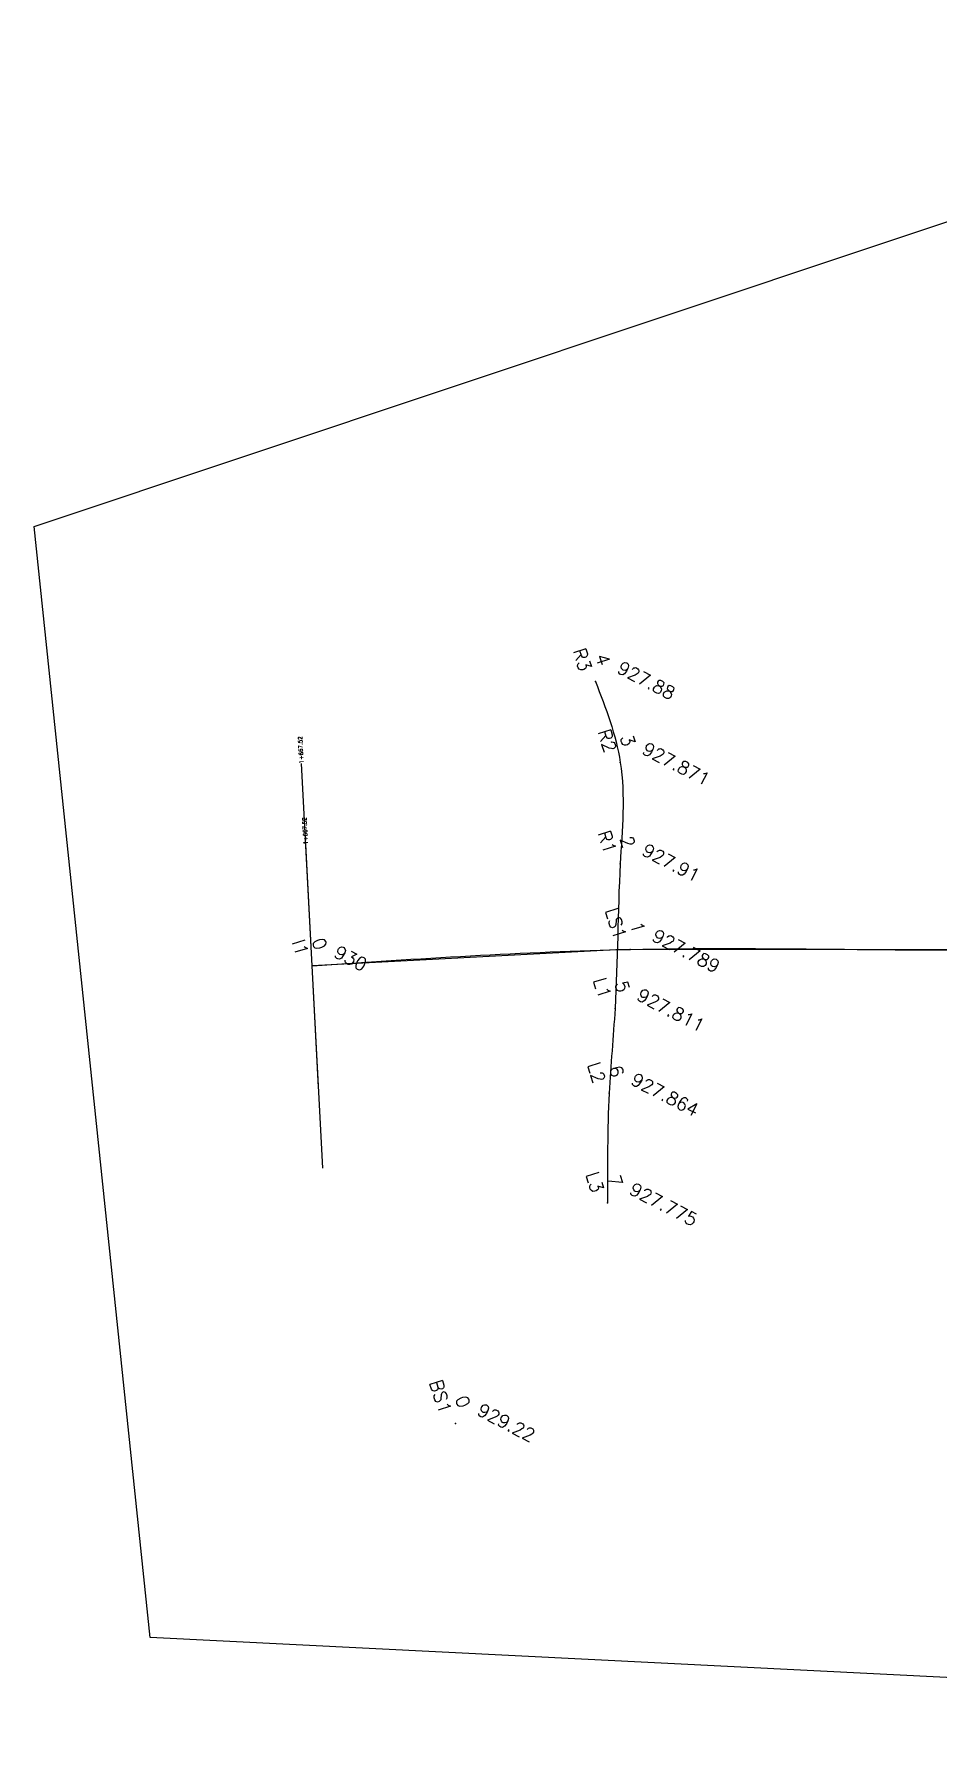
# Model space of a CAD drawing. Header units: millimetres. Extents: x 824502 to 1498685, y 1474633 to 1481826.
# Drawn here: x 1478984.5 to 1479207.5, y 1478282.8 to 1478702.3 of the extents above; entities that cross this region are included whole.
import ezdxf
from ezdxf.enums import TextEntityAlignment as Align

# ---------------------------------------------------------------- set-up
doc = ezdxf.new("R2010")
doc.units = ezdxf.units.MM
for name, color, linetype in [('Boundary', 6, 'Continuous'), ('Chainage', 7, 'Continuous'), ('Points', 7, 'Continuous'), ('Points-ELV', 6, 'Continuous'), ('Points-NUM', 4, 'Continuous'), ('Points-TXT', 3, 'Continuous')]:
    doc.layers.add(name, color=color, linetype=linetype)
doc.styles.add('ROMANS', font='romans.shx')

# ---------------------------------------------------------------- blocks, each defined once
blk = doc.blocks.new('POINTS')
at = {"layer": 'Points'}
blk.add_line((0, 0), (0, 0), dxfattribs=at)
blk.add_point((0, 0), dxfattribs=at)
at = {"layer": 'Points-ELV', "style": 'ROMANS'}
blk.add_attdef('ELEV', text='', height=1, rotation=45, dxfattribs=at).set_placement((0, 0), align=Align.BOTTOM_LEFT)
at = {"layer": 'Points-NUM', "style": 'ROMANS'}
blk.add_attdef('PTNUM', text='', height=1, dxfattribs=at).set_placement((0, 0), align=Align.BOTTOM_RIGHT)
at = {"layer": 'Points-TXT', "style": 'ROMANS'}
blk.add_attdef('DESC', text='', height=1, dxfattribs=at).set_placement((0, 0), align=Align.BOTTOM_RIGHT)

msp = doc.modelspace()

# ---------------------------------------------------------------- linework, layer by layer
at = {"color": 0}
msp.add_lwpolyline([(1480746.847, 1478573.166), (1480584.758, 1478542.724), (1480460.324, 1478548.08), (1480387.688, 1478520.003), (1480288.782, 1478446.309), (1480182.533, 1478486.447), (1479965.626, 1478478.688), (1479842.379, 1478518.948), (1479664.626, 1478493.642), (1479527.022, 1478491.918), (1479400.745, 1478487.045), (1479309.517, 1478480.299), (1479231.733, 1478476.426), (1479128.067, 1478476.359), (1479053.146, 1478472.394)], dxfattribs=at)
for points in [[(1479053.146, 1478472.394, 12010.774), (1479131.598, 1478476.438, 11982.219), (1479231.733, 1478476.426, 11956.996), (1479527.022, 1478491.918, 11913.086), (1479666.121, 1478493.858, 11875.155), (1479842.379, 1478518.948, 11820.59), (1479965.626, 1478478.688, 11807.96), (1480182.533, 1478486.447, 11798.725), (1480288.782, 1478446.309, 11802.91), (1480387.688, 1478520.003, 11813.9), (1480584.758, 1478542.724, 11915.966), (1480746.847, 1478573.166, 11985.357)], [(1479123.011, 1478542.575, 11983.394), (1479129.146, 1478522.586, 11983.278), (1479129.123, 1478497.573, 11983.782), (1479127.837, 1478461.825, 11982.503), (1479126.39, 1478440.967, 11983.188), (1479126.009, 1478413.917, 11982.038)]]:
    msp.add_spline(points, degree=3)
at = {"layer": 'Boundary'}
msp.add_polyline3d([(1480778.112, 1478702.343, 0), (1480837.493, 1478452.456, 0), (1480497.794, 1478405.251, 0), (1480357.357, 1478297.292, 0), (1480138.109, 1478289.151, 0), (1479890.747, 1478282.827, 0), (1479515.948, 1478305.02, 0), (1479301.243, 1478292.194, 0), (1479013.149, 1478306.666, 0), (1478984.538, 1478580.806, 0), (1479244.652, 1478667.703, 0), (1479943.466, 1478656.118, 0), (1480281.676, 1478648.232, 0), (1480778.156, 1478702.327, 0)], dxfattribs=at)
at = {"layer": 'Chainage', "color": 0}
for p, q in [((1479055.788, 1478422.464), (1479050.504, 1478522.324)), ((1479054.731, 1478442.436), (1479051.561, 1478502.352))]:
    msp.add_line(p, q, dxfattribs=at)

# ---------------------------------------------------------------- block references
at = {"layer": 'Points', "linetype": 'Continuous'}
ref = msp.add_blockref('POINTS', (1479123.011, 1478542.575, 11983.394), dxfattribs=dict(at, xscale=12.91481050348951, yscale=12.91481050348951, zscale=12.91481050348951, rotation=287.5583941117993))
ref.add_attrib('PTNUM', '4', dxfattribs={"layer": 'Points-NUM', "height": 3.229, "rotation": 287.55839, "style": 'ROMANS'}).set_placement((1479122.806, 1478545.897, 11983.394), align=Align.BOTTOM_RIGHT)
ref.add_attrib('DESC', 'R3', dxfattribs={"layer": 'Points-TXT', "height": 3.2287, "rotation": 287.55839, "style": 'ROMANS'}).set_placement((1479118.189, 1478544.436, 11983.394), align=Align.BOTTOM_RIGHT)
ref.add_attrib('ELEV', '927.88', dxfattribs={"layer": 'Points-ELV', "height": 3.2287, "rotation": 332.55839, "style": 'ROMANS'}).set_placement((1479127.628, 1478544.036, 11983.394), align=Align.BOTTOM_LEFT)
ref = msp.add_blockref('POINTS', (1479123.011, 1478542.575, 11983.394), dxfattribs=dict(at, xscale=12.91481050348951, yscale=12.91481050348951, zscale=12.91481050348951, rotation=287.5583941117993))
ref.add_attrib('PTNUM', '4', dxfattribs={"layer": 'Points-NUM', "height": 3.229, "rotation": 287.55839, "style": 'ROMANS'}).set_placement((1479122.806, 1478545.897, 11983.394), align=Align.BOTTOM_RIGHT)
ref.add_attrib('DESC', 'R3', dxfattribs={"layer": 'Points-TXT', "height": 3.2287, "rotation": 287.55839, "style": 'ROMANS'}).set_placement((1479118.189, 1478544.436, 11983.394), align=Align.BOTTOM_RIGHT)
ref.add_attrib('ELEV', '927.88', dxfattribs={"layer": 'Points-ELV', "height": 3.2287, "rotation": 332.55839, "style": 'ROMANS'}).set_placement((1479127.628, 1478544.036, 11983.394), align=Align.BOTTOM_LEFT)
ref = msp.add_blockref('POINTS', (1479129.146, 1478522.586, 11983.278), dxfattribs=dict(at, xscale=12.91481050348951, yscale=12.91481050348951, zscale=12.91481050348951, rotation=287.5583941117993))
ref.add_attrib('PTNUM', '3', dxfattribs={"layer": 'Points-NUM', "height": 3.229, "rotation": 287.55839, "style": 'ROMANS'}).set_placement((1479128.942, 1478525.908, 11983.278), align=Align.BOTTOM_RIGHT)
ref.add_attrib('DESC', 'R2', dxfattribs={"layer": 'Points-TXT', "height": 3.2287, "rotation": 287.55839, "style": 'ROMANS'}).set_placement((1479124.324, 1478524.447, 11983.278), align=Align.BOTTOM_RIGHT)
ref.add_attrib('ELEV', '927.871', dxfattribs={"layer": 'Points-ELV', "height": 3.2287, "rotation": 332.55839, "style": 'ROMANS'}).set_placement((1479133.764, 1478524.047, 11983.278), align=Align.BOTTOM_LEFT)
ref = msp.add_blockref('POINTS', (1479129.146, 1478522.586, 11983.278), dxfattribs=dict(at, xscale=12.91481050348951, yscale=12.91481050348951, zscale=12.91481050348951, rotation=287.5583941117993))
ref.add_attrib('PTNUM', '3', dxfattribs={"layer": 'Points-NUM', "height": 3.229, "rotation": 287.55839, "style": 'ROMANS'}).set_placement((1479128.942, 1478525.908, 11983.278), align=Align.BOTTOM_RIGHT)
ref.add_attrib('DESC', 'R2', dxfattribs={"layer": 'Points-TXT', "height": 3.2287, "rotation": 287.55839, "style": 'ROMANS'}).set_placement((1479124.324, 1478524.447, 11983.278), align=Align.BOTTOM_RIGHT)
ref.add_attrib('ELEV', '927.871', dxfattribs={"layer": 'Points-ELV', "height": 3.2287, "rotation": 332.55839, "style": 'ROMANS'}).set_placement((1479133.764, 1478524.047, 11983.278), align=Align.BOTTOM_LEFT)
ref = msp.add_blockref('POINTS', (1479129.123, 1478497.573, 11983.782), dxfattribs=dict(at, xscale=12.91481050348951, yscale=12.91481050348951, zscale=12.91481050348951, rotation=287.5583941117993))
ref.add_attrib('PTNUM', '2', dxfattribs={"layer": 'Points-NUM', "height": 3.229, "rotation": 287.55839, "style": 'ROMANS'}).set_placement((1479128.919, 1478500.895, 11983.782), align=Align.BOTTOM_RIGHT)
ref.add_attrib('DESC', 'R1', dxfattribs={"layer": 'Points-TXT', "height": 3.2287, "rotation": 287.55839, "style": 'ROMANS'}).set_placement((1479124.301, 1478499.434, 11983.782), align=Align.BOTTOM_RIGHT)
ref.add_attrib('ELEV', '927.91', dxfattribs={"layer": 'Points-ELV', "height": 3.2287, "rotation": 332.55839, "style": 'ROMANS'}).set_placement((1479133.74, 1478499.034, 11983.782), align=Align.BOTTOM_LEFT)
ref = msp.add_blockref('POINTS', (1479129.123, 1478497.573, 11983.782), dxfattribs=dict(at, xscale=12.91481050348951, yscale=12.91481050348951, zscale=12.91481050348951, rotation=287.5583941117993))
ref.add_attrib('PTNUM', '2', dxfattribs={"layer": 'Points-NUM', "height": 3.229, "rotation": 287.55839, "style": 'ROMANS'}).set_placement((1479128.919, 1478500.895, 11983.782), align=Align.BOTTOM_RIGHT)
ref.add_attrib('DESC', 'R1', dxfattribs={"layer": 'Points-TXT', "height": 3.2287, "rotation": 287.55839, "style": 'ROMANS'}).set_placement((1479124.301, 1478499.434, 11983.782), align=Align.BOTTOM_RIGHT)
ref.add_attrib('ELEV', '927.91', dxfattribs={"layer": 'Points-ELV', "height": 3.2287, "rotation": 332.55839, "style": 'ROMANS'}).set_placement((1479133.74, 1478499.034, 11983.782), align=Align.BOTTOM_LEFT)
ref = msp.add_blockref('POINTS', (1479131.598, 1478476.438, 11982.219), dxfattribs=dict(at, xscale=12.91481050348951, yscale=12.91481050348951, zscale=12.91481050348951, rotation=287.5583941117993))
ref.add_attrib('PTNUM', '1', dxfattribs={"layer": 'Points-NUM', "height": 3.229, "rotation": 287.55839, "style": 'ROMANS'}).set_placement((1479131.393, 1478479.76, 11982.219), align=Align.BOTTOM_RIGHT)
ref.add_attrib('DESC', 'LS1', dxfattribs={"layer": 'Points-TXT', "height": 3.2287, "rotation": 287.55839, "style": 'ROMANS'}).set_placement((1479126.776, 1478478.299, 11982.219), align=Align.BOTTOM_RIGHT)
ref.add_attrib('ELEV', '927.789', dxfattribs={"layer": 'Points-ELV', "height": 3.2287, "rotation": 332.55839, "style": 'ROMANS'}).set_placement((1479136.215, 1478477.9, 11982.219), align=Align.BOTTOM_LEFT)
ref = msp.add_blockref('POINTS', (1479131.598, 1478476.438, 11982.219), dxfattribs=dict(at, xscale=12.91481050348951, yscale=12.91481050348951, zscale=12.91481050348951, rotation=287.5583941117993))
ref.add_attrib('PTNUM', '1', dxfattribs={"layer": 'Points-NUM', "height": 3.229, "rotation": 287.55839, "style": 'ROMANS'}).set_placement((1479131.393, 1478479.76, 11982.219), align=Align.BOTTOM_RIGHT)
ref.add_attrib('DESC', 'LS1', dxfattribs={"layer": 'Points-TXT', "height": 3.2287, "rotation": 287.55839, "style": 'ROMANS'}).set_placement((1479126.776, 1478478.299, 11982.219), align=Align.BOTTOM_RIGHT)
ref.add_attrib('ELEV', '927.789', dxfattribs={"layer": 'Points-ELV', "height": 3.2287, "rotation": 332.55839, "style": 'ROMANS'}).set_placement((1479136.215, 1478477.9, 11982.219), align=Align.BOTTOM_LEFT)
ref = msp.add_blockref('POINTS', (1479053.146, 1478472.394, 12010.774), dxfattribs=dict(at, xscale=12.91481050348951, yscale=12.91481050348951, zscale=12.91481050348951, rotation=287.5583941117993))
ref.add_attrib('PTNUM', '0', dxfattribs={"layer": 'Points-NUM', "height": 3.229, "rotation": 287.55839, "style": 'ROMANS'}).set_placement((1479052.942, 1478475.716, 12010.774), align=Align.BOTTOM_RIGHT)
ref.add_attrib('DESC', 'I1', dxfattribs={"layer": 'Points-TXT', "height": 3.2287, "rotation": 287.55839, "style": 'ROMANS'}).set_placement((1479048.324, 1478474.255, 12010.774), align=Align.BOTTOM_RIGHT)
ref.add_attrib('ELEV', '930', dxfattribs={"layer": 'Points-ELV', "height": 3.2287, "rotation": 332.55839, "style": 'ROMANS'}).set_placement((1479057.763, 1478473.855, 12010.774), align=Align.BOTTOM_LEFT)
ref = msp.add_blockref('POINTS', (1479053.146, 1478472.394, 12010.774), dxfattribs=dict(at, xscale=12.91481050348951, yscale=12.91481050348951, zscale=12.91481050348951, rotation=287.5583941117993))
ref.add_attrib('PTNUM', '0', dxfattribs={"layer": 'Points-NUM', "height": 3.229, "rotation": 287.55839, "style": 'ROMANS'}).set_placement((1479052.942, 1478475.716, 12010.774), align=Align.BOTTOM_RIGHT)
ref.add_attrib('DESC', 'I1', dxfattribs={"layer": 'Points-TXT', "height": 3.2287, "rotation": 287.55839, "style": 'ROMANS'}).set_placement((1479048.324, 1478474.255, 12010.774), align=Align.BOTTOM_RIGHT)
ref.add_attrib('ELEV', '930', dxfattribs={"layer": 'Points-ELV', "height": 3.2287, "rotation": 332.55839, "style": 'ROMANS'}).set_placement((1479057.763, 1478473.855, 12010.774), align=Align.BOTTOM_LEFT)
ref = msp.add_blockref('POINTS', (1479127.837, 1478461.825, 11982.503), dxfattribs=dict(at, xscale=12.91481050348951, yscale=12.91481050348951, zscale=12.91481050348951, rotation=287.5583941117993))
ref.add_attrib('PTNUM', '5', dxfattribs={"layer": 'Points-NUM', "height": 3.229, "rotation": 287.55839, "style": 'ROMANS'}).set_placement((1479127.632, 1478465.146, 11982.503), align=Align.BOTTOM_RIGHT)
ref.add_attrib('DESC', 'L1', dxfattribs={"layer": 'Points-TXT', "height": 3.2287, "rotation": 287.55839, "style": 'ROMANS'}).set_placement((1479123.015, 1478463.685, 11982.503), align=Align.BOTTOM_RIGHT)
ref.add_attrib('ELEV', '927.811', dxfattribs={"layer": 'Points-ELV', "height": 3.2287, "rotation": 332.55839, "style": 'ROMANS'}).set_placement((1479132.454, 1478463.286, 11982.503), align=Align.BOTTOM_LEFT)
ref = msp.add_blockref('POINTS', (1479127.837, 1478461.825, 11982.503), dxfattribs=dict(at, xscale=12.91481050348951, yscale=12.91481050348951, zscale=12.91481050348951, rotation=287.5583941117993))
ref.add_attrib('PTNUM', '5', dxfattribs={"layer": 'Points-NUM', "height": 3.229, "rotation": 287.55839, "style": 'ROMANS'}).set_placement((1479127.632, 1478465.146, 11982.503), align=Align.BOTTOM_RIGHT)
ref.add_attrib('DESC', 'L1', dxfattribs={"layer": 'Points-TXT', "height": 3.2287, "rotation": 287.55839, "style": 'ROMANS'}).set_placement((1479123.015, 1478463.685, 11982.503), align=Align.BOTTOM_RIGHT)
ref.add_attrib('ELEV', '927.811', dxfattribs={"layer": 'Points-ELV', "height": 3.2287, "rotation": 332.55839, "style": 'ROMANS'}).set_placement((1479132.454, 1478463.286, 11982.503), align=Align.BOTTOM_LEFT)
ref = msp.add_blockref('POINTS', (1479126.39, 1478440.967, 11983.188), dxfattribs=dict(at, xscale=12.91481050348951, yscale=12.91481050348951, zscale=12.91481050348951, rotation=287.5583941117993))
ref.add_attrib('PTNUM', '6', dxfattribs={"layer": 'Points-NUM', "height": 3.229, "rotation": 287.55839, "style": 'ROMANS'}).set_placement((1479126.186, 1478444.288, 11983.188), align=Align.BOTTOM_RIGHT)
ref.add_attrib('DESC', 'L2', dxfattribs={"layer": 'Points-TXT', "height": 3.2287, "rotation": 287.55839, "style": 'ROMANS'}).set_placement((1479121.568, 1478442.827, 11983.188), align=Align.BOTTOM_RIGHT)
ref.add_attrib('ELEV', '927.864', dxfattribs={"layer": 'Points-ELV', "height": 3.2287, "rotation": 332.55839, "style": 'ROMANS'}).set_placement((1479131.008, 1478442.428, 11983.188), align=Align.BOTTOM_LEFT)
ref = msp.add_blockref('POINTS', (1479126.39, 1478440.967, 11983.188), dxfattribs=dict(at, xscale=12.91481050348951, yscale=12.91481050348951, zscale=12.91481050348951, rotation=287.5583941117993))
ref.add_attrib('PTNUM', '6', dxfattribs={"layer": 'Points-NUM', "height": 3.229, "rotation": 287.55839, "style": 'ROMANS'}).set_placement((1479126.186, 1478444.288, 11983.188), align=Align.BOTTOM_RIGHT)
ref.add_attrib('DESC', 'L2', dxfattribs={"layer": 'Points-TXT', "height": 3.2287, "rotation": 287.55839, "style": 'ROMANS'}).set_placement((1479121.568, 1478442.827, 11983.188), align=Align.BOTTOM_RIGHT)
ref.add_attrib('ELEV', '927.864', dxfattribs={"layer": 'Points-ELV', "height": 3.2287, "rotation": 332.55839, "style": 'ROMANS'}).set_placement((1479131.008, 1478442.428, 11983.188), align=Align.BOTTOM_LEFT)
ref = msp.add_blockref('POINTS', (1479126.009, 1478413.917, 11982.038), dxfattribs=dict(at, xscale=12.91481050348951, yscale=12.91481050348951, zscale=12.91481050348951, rotation=287.5583941117993))
ref.add_attrib('PTNUM', '7', dxfattribs={"layer": 'Points-NUM', "height": 3.229, "rotation": 287.55839, "style": 'ROMANS'}).set_placement((1479125.805, 1478417.239, 11982.038), align=Align.BOTTOM_RIGHT)
ref.add_attrib('DESC', 'L3', dxfattribs={"layer": 'Points-TXT', "height": 3.2287, "rotation": 287.55839, "style": 'ROMANS'}).set_placement((1479121.187, 1478415.778, 11982.038), align=Align.BOTTOM_RIGHT)
ref.add_attrib('ELEV', '927.775', dxfattribs={"layer": 'Points-ELV', "height": 3.2287, "rotation": 332.55839, "style": 'ROMANS'}).set_placement((1479130.627, 1478415.378, 11982.038), align=Align.BOTTOM_LEFT)
ref = msp.add_blockref('POINTS', (1479126.009, 1478413.917, 11982.038), dxfattribs=dict(at, xscale=12.91481050348951, yscale=12.91481050348951, zscale=12.91481050348951, rotation=287.5583941117993))
ref.add_attrib('PTNUM', '7', dxfattribs={"layer": 'Points-NUM', "height": 3.229, "rotation": 287.55839, "style": 'ROMANS'}).set_placement((1479125.805, 1478417.239, 11982.038), align=Align.BOTTOM_RIGHT)
ref.add_attrib('DESC', 'L3', dxfattribs={"layer": 'Points-TXT', "height": 3.2287, "rotation": 287.55839, "style": 'ROMANS'}).set_placement((1479121.187, 1478415.778, 11982.038), align=Align.BOTTOM_RIGHT)
ref.add_attrib('ELEV', '927.775', dxfattribs={"layer": 'Points-ELV', "height": 3.2287, "rotation": 332.55839, "style": 'ROMANS'}).set_placement((1479130.627, 1478415.378, 11982.038), align=Align.BOTTOM_LEFT)
ref = msp.add_blockref('POINTS', (1479088.46, 1478359.42, 12000.7), dxfattribs=dict(at, xscale=12.91481050348951, yscale=12.91481050348951, zscale=12.91481050348951, rotation=287.5583941117993))
ref.add_attrib('PTNUM', '0', dxfattribs={"layer": 'Points-NUM', "height": 3.229, "rotation": 287.55839, "style": 'ROMANS'}).set_placement((1479088.255, 1478362.742, 12000.7), align=Align.BOTTOM_RIGHT)
ref.add_attrib('DESC', 'BS1', dxfattribs={"layer": 'Points-TXT', "height": 3.2287, "rotation": 287.55839, "style": 'ROMANS'}).set_placement((1479083.638, 1478361.281, 12000.7), align=Align.BOTTOM_RIGHT)
ref.add_attrib('ELEV', '929.22', dxfattribs={"layer": 'Points-ELV', "height": 3.2287, "rotation": 332.55839, "style": 'ROMANS'}).set_placement((1479093.077, 1478360.881, 12000.7), align=Align.BOTTOM_LEFT)
ref = msp.add_blockref('POINTS', (1479088.46, 1478359.42, 12000.7), dxfattribs=dict(at, xscale=12.91481050348951, yscale=12.91481050348951, zscale=12.91481050348951, rotation=287.5583941117993))
ref.add_attrib('PTNUM', '0', dxfattribs={"layer": 'Points-NUM', "height": 3.229, "rotation": 287.55839, "style": 'ROMANS'}).set_placement((1479088.255, 1478362.742, 12000.7), align=Align.BOTTOM_RIGHT)
ref.add_attrib('DESC', 'BS1', dxfattribs={"layer": 'Points-TXT', "height": 3.2287, "rotation": 287.55839, "style": 'ROMANS'}).set_placement((1479083.638, 1478361.281, 12000.7), align=Align.BOTTOM_RIGHT)
ref.add_attrib('ELEV', '929.22', dxfattribs={"layer": 'Points-ELV', "height": 3.2287, "rotation": 332.55839, "style": 'ROMANS'}).set_placement((1479093.077, 1478360.881, 12000.7), align=Align.BOTTOM_LEFT)

# ---------------------------------------------------------------- texts
at = {"layer": 'Chainage', "color": 0, "style": 'ROMANS'}
for p in [(1479050.504, 1478522.324), (1479051.561, 1478502.352)]:
    msp.add_text('1+667.52', height=1, rotation=93.02904, dxfattribs=at).set_placement(p, align=Align.MIDDLE_LEFT)

doc.saveas('drawing.dxf')
